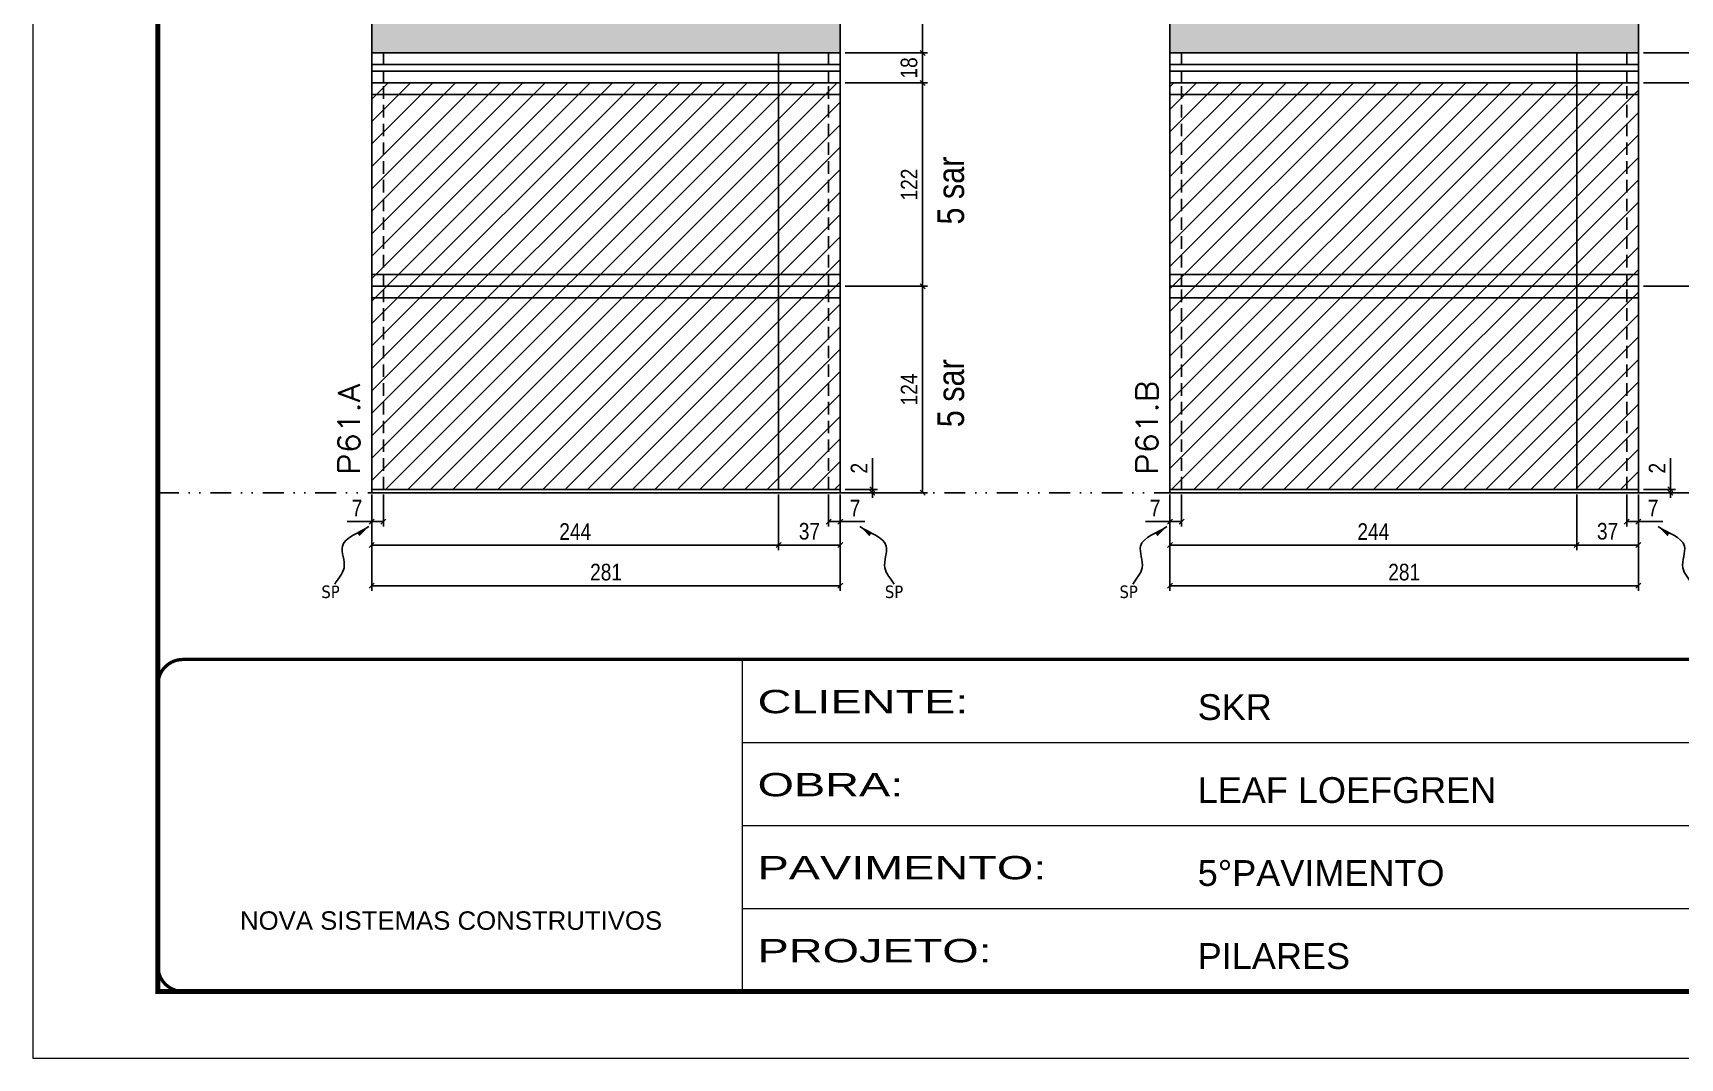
# Model space of a CAD drawing. Extents: x 14400 to 27878, y -21631 to 6985.
# Drawn here: x 16012 to 17000, y 3638 to 4253 of the extents above; entities that cross this region are included whole.
import ezdxf

# ---------------------------------------------------------------- set-up
doc = ezdxf.new("R2010")
doc.units = 0
for name, pattern in [('CONTINUO', [0]), ('DASHED', [0.75, 0.5, -0.25]), ('DIVIDE2', [0.625, 0.25, -0.125, 0, -0.125, 0, -0.125]), ('HIDDEN', [0.375, 0.25, -0.125])]:
    doc.linetypes.add(name, pattern=pattern)
for name, color, linetype in [('COTA', 241, 'Continuous'), ('NOMENCLATURA', 7, 'Continuous'), ('Nível', 160, 'Continuous'), ('Painéis', 200, 'Continuous'), ('SARR_2.2x7', 40, 'Continuous'), ('Sarrafo de Pressão', 42, 'HIDDEN'), ('texto', 7, 'Continuous')]:
    doc.layers.add(name, color=color, linetype=linetype)
for name, color, linetype, lineweight in [('Folhas', 255, 'Continuous', 9), ('Hachura', 251, 'Continuous', 9), ('SARRAFO DE PRESSAO', 251, 'DASHED', 9), ('Texto Seção', 7, 'Continuous', 15)]:
    doc.layers.add(name, color=color, linetype=linetype, lineweight=lineweight)
doc.styles.add('ARIAL', font='arial.ttf')
doc.styles.add('ARIAL_NARROW', font='ARIALN.TTF', dxfattribs={"height": 0.2})
doc.styles.add('COTA TECNICA', font='techl___.ttf', dxfattribs={"height": 10})
doc.styles.add('COTA TECNICA-50', font='techl___.ttf', dxfattribs={"height": 10})
doc.styles.add('REGUA-120', font='ROMANS.shx', dxfattribs={"height": 15})
doc.styles.get("Standard").update_dxf_attribs({"font": 'arial.ttf'})
doc.styles.add('Tecnologia', font='')
doc.styles.get('Tecnologia').set_extended_font_data('Forgotten Futurist')
doc.dimstyles.new('COTA PAINEL-50', dxfattribs={"dimtxt": 10, "dimasz": 3, "dimexe": 3, "dimexo": 3, "dimgap": 3, "dimtad": 1, "dimdec": 1, "dimzin": 12, "dimdsep": 46, "dimtxsty": 'COTA TECNICA-50', "dimblk1": 'OBLIQUE', "dimblk2": 'OBLIQUE', "dimsah": 1, "dimcen": 0.9, "dimclrd": 4, "dimclre": 4, "dimclrt": 240, "dimadec": 1, "dimazin": 3, "dimtfac": 1, "dimtdec": 1, "dimtmove": 0, "dimatfit": 3, "dimfxl": 1, "dimtolj": 1, "dimtzin": 12, "dimarcsym": 0})
doc.dimstyles.new('PAINEL', dxfattribs={"dimtxt": 10, "dimasz": 3, "dimexe": 3, "dimexo": 3, "dimgap": 3, "dimtad": 1, "dimdec": 1, "dimzin": 12, "dimdsep": 46, "dimtxsty": 'COTA TECNICA', "dimblk1": 'OBLIQUE', "dimblk2": 'OBLIQUE', "dimsah": 1, "dimcen": 0.9, "dimclrd": 4, "dimclre": 4, "dimclrt": 240, "dimadec": 1, "dimazin": 3, "dimtfac": 1, "dimtdec": 1, "dimtmove": 0, "dimatfit": 3, "dimfxl": 1, "dimtolj": 1, "dimtzin": 12, "dimarcsym": 0})
doc.dimstyles.get("Standard").update_dxf_attribs({"dimtxt": 0.18, "dimasz": 0.18, "dimexe": 0.18, "dimexo": 0.0625, "dimgap": 0.09, "dimtad": 0, "dimtih": 1, "dimtoh": 1, "dimdec": 4, "dimzin": 0, "dimdsep": 46, "dimtxsty": 'Standard', "dimcen": 0.09, "dimadec": 0, "dimazin": 0, "dimtfac": 1, "dimtdec": 4, "dimtofl": 0, "dimtmove": 0, "dimatfit": 3, "dimfxl": 1, "dimtolj": 1, "dimtzin": 0, "dimarcsym": 0})

# ---------------------------------------------------------------- blocks, each defined once
blk = doc.blocks.new('9999999999')
at = {"color": 30, "linetype": 'CONTINUO'}
for p, q in [((98564.56, 34230.21), (98564.56, 34429.45)), ((98564.56, 34379.64), (99583.98, 34379.64)), ((98564.56, 34329.83), (99487.98, 34329.83)), ((98564.56, 34280.02), (99487.98, 34280.02))]:
    blk.add_line(p, q, dxfattribs=at)
at = {"color": 30, "linetype": 'CONTINUO', "const_width": 2}
blk.add_lwpolyline([(99583.98, 34230.21), (99583.98, 34414.45, 0.414214), (99568.98, 34429.45), (98228.98, 34429.45, 0.414214), (98213.98, 34414.45), (98213.98, 34245.21, 0.414214), (98228.98, 34230.21), (99583.98, 34230.21)], format="xyb", dxfattribs=at)
at = {"layer": 'Folhas'}
blk.add_lwpolyline([(98138.98, 34190.21), (99623.98, 34190.21), (99623.98, 35240.21), (98138.98, 35240.21)], close=True, dxfattribs=at)
at = {"layer": 'Folhas', "color": 30, "const_width": 3}
blk.add_lwpolyline([(98213.98, 34230.21), (99583.98, 34230.21), (99583.98, 35200.21), (98213.98, 35200.21)], close=True, dxfattribs=at)
at = {"color": 7, "linetype": 'Continuous', "ltscale": 5, "style": 'ARIAL'}
for s, height, p in [('SKR', 15.483, (98837.68, 34393.13)), ('LEAF LOEFGREN', 15.4829, (98837.68, 34343.32)), ('5°PAVIMENTO', 15.4829, (98837.68, 34293.51)), ('NOVA SISTEMAS CONSTRUTIVOS', 11.0592, (98263.19, 34267.21)), ('PILARES', 15.483, (98837.68, 34243.7))]:
    blk.add_text(s, height=height, dxfattribs=at).set_placement(p)
at = {"layer": 'Folhas', "color": 7, "style": 'Tecnologia', "width": 1.5}
for s, p in [('CLIENTE:', (98573.65, 34397.17)), ('OBRA:', (98573.65, 34347.31)), ('PAVIMENTO:', (98573.65, 34297.5)), ('PROJETO:', (98573.65, 34247.69))]:
    blk.add_text(s, height=14, dxfattribs=at).set_placement(p)
blk = doc.blocks.new('_Oblique')
at = {"color": 0, "linetype": 'ByBlock', "lineweight": -2}
blk.add_line((-0.5, -0.5), (0.5, 0.5), dxfattribs=at)
blk = doc.blocks.new('*D1965')
at = {"layer": 'COTA', "color": 4, "lineweight": -2, "transparency": 16777216}
for p, q in [((16215.25, 3975.86), (16215.25, 3918.1)), ((16496.25, 3975.86), (16496.25, 3918.1)), ((16496.25, 3921.1), (16215.25, 3921.1))]:
    blk.add_line(p, q, dxfattribs=at)
at = {"layer": 'Defpoints', "color": 0, "transparency": 16777216}
for p in [(16215.25, 3978.86), (16496.25, 3978.86), (16215.25, 3921.1)]:
    blk.add_point(p, dxfattribs=at)
at = {"layer": 'COTA', "color": 4, "lineweight": -2, "transparency": 16777216, "xscale": 3, "yscale": 3, "zscale": 3, "rotation": 180}
blk.add_blockref('_Oblique', (16215.25, 3921.1), dxfattribs=at)
at = {"layer": 'COTA', "color": 4, "lineweight": -2, "transparency": 16777216, "xscale": 3, "yscale": 3, "zscale": 3}
blk.add_blockref('_Oblique', (16496.25, 3921.1), dxfattribs=at)
at = {"layer": 'COTA', "color": 240, "transparency": 16777216, "insert": (16355.75, 3929.19), "char_height": 10, "attachment_point": 5, "style": 'COTA TECNICA'}
blk.add_mtext('\\A1;281', dxfattribs=at)
blk = doc.blocks.new('*D1966')
at = {"layer": 'COTA', "color": 4, "lineweight": -2, "transparency": 16777216}
for p, q in [((16489.25, 3975.86), (16489.25, 3956.62)), ((16496.25, 3973.86), (16496.25, 3956.62)), ((16489.25, 3959.62), (16496.25, 3959.62)), ((16496.25, 3959.62), (16510.99, 3959.62))]:
    blk.add_line(p, q, dxfattribs=at)
at = {"layer": 'Defpoints', "color": 0, "transparency": 16777216}
for p in [(16489.25, 3978.86), (16496.25, 3976.86), (16496.25, 3959.62)]:
    blk.add_point(p, dxfattribs=at)
at = {"layer": 'COTA', "color": 4, "lineweight": -2, "transparency": 16777216, "xscale": 3, "yscale": 3, "zscale": 3, "rotation": 180}
blk.add_blockref('_Oblique', (16489.25, 3959.62), dxfattribs=at)
at = {"layer": 'COTA', "color": 4, "lineweight": -2, "transparency": 16777216, "xscale": 3, "yscale": 3, "zscale": 3}
blk.add_blockref('_Oblique', (16496.25, 3959.62), dxfattribs=at)
at = {"layer": 'COTA', "color": 240, "transparency": 16777216, "insert": (16505.12, 3967.69), "char_height": 10, "attachment_point": 5, "style": 'COTA TECNICA-50'}
blk.add_mtext('\\A1;7', dxfattribs=at)
blk = doc.blocks.new('*D1967')
at = {"layer": 'COTA', "color": 4, "lineweight": -2, "transparency": 16777216}
for p, q in [((16215.25, 3973.86), (16215.25, 3956.62)), ((16222.25, 3975.86), (16222.25, 3956.62)), ((16215.25, 3959.62), (16200.52, 3959.62)), ((16222.25, 3959.62), (16215.25, 3959.62))]:
    blk.add_line(p, q, dxfattribs=at)
at = {"layer": 'Defpoints', "color": 0, "transparency": 16777216}
for p in [(16215.25, 3976.86), (16222.25, 3978.86), (16215.25, 3959.62)]:
    blk.add_point(p, dxfattribs=at)
at = {"layer": 'COTA', "color": 4, "lineweight": -2, "transparency": 16777216, "xscale": 3, "yscale": 3, "zscale": 3, "rotation": 180}
blk.add_blockref('_Oblique', (16215.25, 3959.62), dxfattribs=at)
at = {"layer": 'COTA', "color": 4, "lineweight": -2, "transparency": 16777216, "xscale": 3, "yscale": 3, "zscale": 3}
blk.add_blockref('_Oblique', (16222.25, 3959.62), dxfattribs=at)
at = {"layer": 'COTA', "color": 240, "transparency": 16777216, "insert": (16206.39, 3967.69), "char_height": 10, "attachment_point": 5, "style": 'COTA TECNICA-50'}
blk.add_mtext('\\A1;7', dxfattribs=at)
blk = doc.blocks.new('*D1968')
at = {"layer": 'COTA', "color": 4, "lineweight": -2, "transparency": 16777216}
for p, q in [((16515.51, 3978.86), (16515.51, 3997.66)), ((16499.25, 3978.86), (16518.51, 3978.86)), ((16499.25, 3976.86), (16518.51, 3976.86)), ((16515.51, 3976.86), (16515.51, 3978.86)), ((16515.51, 3976.86), (16515.51, 3973.86))]:
    blk.add_line(p, q, dxfattribs=at)
at = {"layer": 'Defpoints', "color": 0, "transparency": 16777216}
for p in [(16496.25, 3978.86), (16496.25, 3976.86), (16515.51, 3976.86)]:
    blk.add_point(p, dxfattribs=at)
at = {"layer": 'COTA', "color": 4, "lineweight": -2, "transparency": 16777216, "xscale": 3, "yscale": 3, "zscale": 3}
for p, rotation in [((16515.51, 3978.86), 270), ((16515.51, 3976.86), 90)]:
    blk.add_blockref('_Oblique', p, dxfattribs=dict(at, rotation=rotation))
at = {"layer": 'COTA', "color": 240, "transparency": 16777216, "insert": (16507.51, 3991.61), "char_height": 10, "attachment_point": 5, "rotation": 90, "style": 'COTA TECNICA-50'}
blk.add_mtext('\\A1;2', dxfattribs=at)
blk = doc.blocks.new('*D1969')
at = {"layer": 'COTA', "color": 4, "linetype": 'ByBlock', "lineweight": -2, "transparency": 16777216}
for p, q in [((16499.25, 4100.86), (16548.62, 4100.86)), ((16545.62, 3976.86), (16545.62, 4100.86)), ((16499.25, 3976.86), (16548.62, 3976.86))]:
    blk.add_line(p, q, dxfattribs=at)
at = {"layer": 'Defpoints', "color": 0, "linetype": 'ByBlock', "transparency": 16777216}
for p in [(16496.25, 4100.86), (16545.62, 4100.86), (16496.25, 3976.86)]:
    blk.add_point(p, dxfattribs=at)
at = {"layer": 'COTA', "color": 4, "linetype": 'ByBlock', "lineweight": -2, "transparency": 16777216, "xscale": 3, "yscale": 3, "zscale": 3}
for p, rotation in [((16545.62, 4100.86), 90), ((16545.62, 3976.86), 270)]:
    blk.add_blockref('_Oblique', p, dxfattribs=dict(at, rotation=rotation))
at = {"layer": 'COTA', "color": 240, "linetype": 'ByBlock', "transparency": 16777216, "insert": (16537.55, 4038.86), "char_height": 10, "attachment_point": 5, "rotation": 90, "style": 'COTA TECNICA'}
blk.add_mtext('\\A1;124', dxfattribs=at)
blk = doc.blocks.new('*D1970')
at = {"layer": 'COTA', "color": 4, "lineweight": -2, "transparency": 16777216}
for p, q in [((16499.25, 4222.86), (16548.62, 4222.86)), ((16545.62, 4222.86), (16545.62, 4100.86)), ((16499.25, 4100.86), (16548.62, 4100.86))]:
    blk.add_line(p, q, dxfattribs=at)
at = {"layer": 'Defpoints', "color": 0, "transparency": 16777216}
for p in [(16496.25, 4222.86), (16496.25, 4100.86), (16545.62, 4100.86)]:
    blk.add_point(p, dxfattribs=at)
at = {"layer": 'COTA', "color": 4, "lineweight": -2, "transparency": 16777216, "xscale": 3, "yscale": 3, "zscale": 3}
for p, rotation in [((16545.62, 4222.86), 90), ((16545.62, 4100.86), 270)]:
    blk.add_blockref('_Oblique', p, dxfattribs=dict(at, rotation=rotation))
at = {"layer": 'COTA', "color": 240, "transparency": 16777216, "insert": (16537.56, 4161.86), "char_height": 10, "attachment_point": 5, "rotation": 90, "style": 'COTA TECNICA'}
blk.add_mtext('\\A1;122', dxfattribs=at)
blk = doc.blocks.new('*D1977')
at = {"layer": 'COTA', "color": 4, "lineweight": -2, "transparency": 16777216}
for p, q in [((16215.25, 3973.86), (16215.25, 3942.5)), ((16459.25, 3975.86), (16459.25, 3942.5)), ((16215.25, 3945.5), (16459.25, 3945.5))]:
    blk.add_line(p, q, dxfattribs=at)
at = {"layer": 'Defpoints', "color": 0, "transparency": 16777216}
for p in [(16215.25, 3976.86), (16459.25, 3978.86), (16459.25, 3945.5)]:
    blk.add_point(p, dxfattribs=at)
at = {"layer": 'COTA', "color": 4, "lineweight": -2, "transparency": 16777216, "xscale": 3, "yscale": 3, "zscale": 3, "rotation": 180}
blk.add_blockref('_Oblique', (16215.25, 3945.5), dxfattribs=at)
at = {"layer": 'COTA', "color": 4, "lineweight": -2, "transparency": 16777216, "xscale": 3, "yscale": 3, "zscale": 3}
blk.add_blockref('_Oblique', (16459.25, 3945.5), dxfattribs=at)
at = {"layer": 'COTA', "color": 240, "transparency": 16777216, "insert": (16337.25, 3953.57), "char_height": 10, "attachment_point": 5, "style": 'COTA TECNICA'}
blk.add_mtext('\\A1;244', dxfattribs=at)
blk = doc.blocks.new('*D1978')
at = {"layer": 'COTA', "color": 4, "lineweight": -2, "transparency": 16777216}
for p, q in [((16459.25, 3975.86), (16459.25, 3942.5)), ((16496.25, 3973.86), (16496.25, 3942.5)), ((16459.25, 3945.5), (16496.25, 3945.5))]:
    blk.add_line(p, q, dxfattribs=at)
at = {"layer": 'Defpoints', "color": 0, "transparency": 16777216}
for p in [(16459.25, 3978.86), (16496.25, 3976.86), (16496.25, 3945.5)]:
    blk.add_point(p, dxfattribs=at)
at = {"layer": 'COTA', "color": 4, "lineweight": -2, "transparency": 16777216, "xscale": 3, "yscale": 3, "zscale": 3, "rotation": 180}
blk.add_blockref('_Oblique', (16459.25, 3945.5), dxfattribs=at)
at = {"layer": 'COTA', "color": 4, "lineweight": -2, "transparency": 16777216, "xscale": 3, "yscale": 3, "zscale": 3}
blk.add_blockref('_Oblique', (16496.25, 3945.5), dxfattribs=at)
at = {"layer": 'COTA', "color": 240, "transparency": 16777216, "insert": (16477.75, 3953.72), "char_height": 10, "attachment_point": 5, "style": 'COTA TECNICA'}
blk.add_mtext('\\A1;37', dxfattribs=at)
blk = doc.blocks.new('*D3845')
at = {"layer": 'COTA', "color": 4, "lineweight": -2, "transparency": 16777216}
for p, q in [((16499.25, 4240.86), (16548.62, 4240.86)), ((16545.62, 4222.86), (16545.62, 4240.86)), ((16499.25, 4222.86), (16548.62, 4222.86))]:
    blk.add_line(p, q, dxfattribs=at)
at = {"layer": 'Defpoints', "color": 0, "transparency": 16777216}
for p in [(16496.25, 4240.86), (16545.62, 4240.86), (16496.25, 4222.86)]:
    blk.add_point(p, dxfattribs=at)
at = {"layer": 'COTA', "color": 4, "lineweight": -2, "transparency": 16777216, "xscale": 3, "yscale": 3, "zscale": 3}
for p, rotation in [((16545.62, 4240.86), 90), ((16545.62, 4222.86), 270)]:
    blk.add_blockref('_Oblique', p, dxfattribs=dict(at, rotation=rotation))
at = {"layer": 'COTA', "color": 240, "transparency": 16777216, "insert": (16537.53, 4231.86), "char_height": 10, "attachment_point": 5, "rotation": 90, "style": 'COTA TECNICA'}
blk.add_mtext('\\A1;18', dxfattribs=at)
blk = doc.blocks.new('*D3846')
at = {"layer": 'COTA', "color": 4, "lineweight": -2, "transparency": 16777216}
for p, q in [((16499.25, 4393.86), (16548.62, 4393.86)), ((16545.62, 4240.86), (16545.62, 4393.86)), ((16499.25, 4240.86), (16548.62, 4240.86))]:
    blk.add_line(p, q, dxfattribs=at)
at = {"layer": 'Defpoints', "color": 0, "transparency": 16777216}
for p in [(16496.25, 4393.86), (16545.62, 4393.86), (16496.25, 4240.86)]:
    blk.add_point(p, dxfattribs=at)
at = {"layer": 'COTA', "color": 4, "lineweight": -2, "transparency": 16777216, "xscale": 3, "yscale": 3, "zscale": 3}
for p, rotation in [((16545.62, 4393.86), 90), ((16545.62, 4240.86), 270)]:
    blk.add_blockref('_Oblique', p, dxfattribs=dict(at, rotation=rotation))
at = {"layer": 'COTA', "color": 240, "transparency": 16777216, "insert": (16537.4, 4317.36), "char_height": 10, "attachment_point": 5, "rotation": 90, "style": 'COTA TECNICA'}
blk.add_mtext('\\A1;153', dxfattribs=at)
blk = doc.blocks.new('*D3847')
at = {"layer": 'COTA', "color": 4, "lineweight": -2, "transparency": 16777216}
for p, q in [((16694.01, 3975.86), (16694.01, 3918.1)), ((16975.01, 3975.86), (16975.01, 3918.1)), ((16975.01, 3921.1), (16694.01, 3921.1))]:
    blk.add_line(p, q, dxfattribs=at)
at = {"layer": 'Defpoints', "color": 0, "transparency": 16777216}
for p in [(16694.01, 3978.86), (16975.01, 3978.86), (16694.01, 3921.1)]:
    blk.add_point(p, dxfattribs=at)
at = {"layer": 'COTA', "color": 4, "lineweight": -2, "transparency": 16777216, "xscale": 3, "yscale": 3, "zscale": 3, "rotation": 180}
blk.add_blockref('_Oblique', (16694.01, 3921.1), dxfattribs=at)
at = {"layer": 'COTA', "color": 4, "lineweight": -2, "transparency": 16777216, "xscale": 3, "yscale": 3, "zscale": 3}
blk.add_blockref('_Oblique', (16975.01, 3921.1), dxfattribs=at)
at = {"layer": 'COTA', "color": 240, "transparency": 16777216, "insert": (16834.51, 3929.19), "char_height": 10, "attachment_point": 5, "style": 'COTA TECNICA'}
blk.add_mtext('\\A1;281', dxfattribs=at)
blk = doc.blocks.new('*D3848')
at = {"layer": 'COTA', "color": 4, "lineweight": -2, "transparency": 16777216}
for p, q in [((16968.01, 3975.86), (16968.01, 3956.62)), ((16975.01, 3973.86), (16975.01, 3956.62)), ((16968.01, 3959.62), (16975.01, 3959.62)), ((16975.01, 3959.62), (16989.74, 3959.62))]:
    blk.add_line(p, q, dxfattribs=at)
at = {"layer": 'Defpoints', "color": 0, "transparency": 16777216}
for p in [(16968.01, 3978.86), (16975.01, 3976.86), (16975.01, 3959.62)]:
    blk.add_point(p, dxfattribs=at)
at = {"layer": 'COTA', "color": 4, "lineweight": -2, "transparency": 16777216, "xscale": 3, "yscale": 3, "zscale": 3, "rotation": 180}
blk.add_blockref('_Oblique', (16968.01, 3959.62), dxfattribs=at)
at = {"layer": 'COTA', "color": 4, "lineweight": -2, "transparency": 16777216, "xscale": 3, "yscale": 3, "zscale": 3}
blk.add_blockref('_Oblique', (16975.01, 3959.62), dxfattribs=at)
at = {"layer": 'COTA', "color": 240, "transparency": 16777216, "insert": (16983.87, 3967.69), "char_height": 10, "attachment_point": 5, "style": 'COTA TECNICA-50'}
blk.add_mtext('\\A1;7', dxfattribs=at)
blk = doc.blocks.new('*D3849')
at = {"layer": 'COTA', "color": 4, "lineweight": -2, "transparency": 16777216}
for p, q in [((16694.01, 3973.86), (16694.01, 3956.62)), ((16701.01, 3975.86), (16701.01, 3956.62)), ((16694.01, 3959.62), (16679.27, 3959.62)), ((16701.01, 3959.62), (16694.01, 3959.62))]:
    blk.add_line(p, q, dxfattribs=at)
at = {"layer": 'Defpoints', "color": 0, "transparency": 16777216}
for p in [(16694.01, 3976.86), (16701.01, 3978.86), (16694.01, 3959.62)]:
    blk.add_point(p, dxfattribs=at)
at = {"layer": 'COTA', "color": 4, "lineweight": -2, "transparency": 16777216, "xscale": 3, "yscale": 3, "zscale": 3, "rotation": 180}
blk.add_blockref('_Oblique', (16694.01, 3959.62), dxfattribs=at)
at = {"layer": 'COTA', "color": 4, "lineweight": -2, "transparency": 16777216, "xscale": 3, "yscale": 3, "zscale": 3}
blk.add_blockref('_Oblique', (16701.01, 3959.62), dxfattribs=at)
at = {"layer": 'COTA', "color": 240, "transparency": 16777216, "insert": (16685.14, 3967.69), "char_height": 10, "attachment_point": 5, "style": 'COTA TECNICA-50'}
blk.add_mtext('\\A1;7', dxfattribs=at)
blk = doc.blocks.new('*D3850')
at = {"layer": 'COTA', "color": 4, "lineweight": -2, "transparency": 16777216}
for p, q in [((16994.26, 3978.86), (16994.26, 3997.66)), ((16978.01, 3978.86), (16997.26, 3978.86)), ((16978.01, 3976.86), (16997.26, 3976.86)), ((16994.26, 3976.86), (16994.26, 3978.86)), ((16994.26, 3976.86), (16994.26, 3973.86))]:
    blk.add_line(p, q, dxfattribs=at)
at = {"layer": 'Defpoints', "color": 0, "transparency": 16777216}
for p in [(16975.01, 3978.86), (16975.01, 3976.86), (16994.26, 3976.86)]:
    blk.add_point(p, dxfattribs=at)
at = {"layer": 'COTA', "color": 4, "lineweight": -2, "transparency": 16777216, "xscale": 3, "yscale": 3, "zscale": 3}
for p, rotation in [((16994.26, 3978.86), 270), ((16994.26, 3976.86), 90)]:
    blk.add_blockref('_Oblique', p, dxfattribs=dict(at, rotation=rotation))
at = {"layer": 'COTA', "color": 240, "transparency": 16777216, "insert": (16986.26, 3991.61), "char_height": 10, "attachment_point": 5, "rotation": 90, "style": 'COTA TECNICA-50'}
blk.add_mtext('\\A1;2', dxfattribs=at)
blk = doc.blocks.new('*D3851')
at = {"layer": 'COTA', "color": 4, "linetype": 'ByBlock', "lineweight": -2, "transparency": 16777216}
for p, q in [((16978.01, 4100.86), (17027.37, 4100.86)), ((17024.37, 3976.86), (17024.37, 4100.86)), ((16978.01, 3976.86), (17027.37, 3976.86))]:
    blk.add_line(p, q, dxfattribs=at)
at = {"layer": 'Defpoints', "color": 0, "linetype": 'ByBlock', "transparency": 16777216}
for p in [(16975.01, 4100.86), (17024.37, 4100.86), (16975.01, 3976.86)]:
    blk.add_point(p, dxfattribs=at)
at = {"layer": 'COTA', "color": 4, "linetype": 'ByBlock', "lineweight": -2, "transparency": 16777216, "xscale": 3, "yscale": 3, "zscale": 3}
for p, rotation in [((17024.37, 4100.86), 90), ((17024.37, 3976.86), 270)]:
    blk.add_blockref('_Oblique', p, dxfattribs=dict(at, rotation=rotation))
at = {"layer": 'COTA', "color": 240, "linetype": 'ByBlock', "transparency": 16777216, "insert": (17016.3, 4038.86), "char_height": 10, "attachment_point": 5, "rotation": 90, "style": 'COTA TECNICA'}
blk.add_mtext('\\A1;124', dxfattribs=at)
blk = doc.blocks.new('*D3852')
at = {"layer": 'COTA', "color": 4, "lineweight": -2, "transparency": 16777216}
for p, q in [((16978.01, 4222.86), (17027.37, 4222.86)), ((17024.37, 4222.86), (17024.37, 4100.86)), ((16978.01, 4100.86), (17027.37, 4100.86))]:
    blk.add_line(p, q, dxfattribs=at)
at = {"layer": 'Defpoints', "color": 0, "transparency": 16777216}
for p in [(16975.01, 4222.86), (16975.01, 4100.86), (17024.37, 4100.86)]:
    blk.add_point(p, dxfattribs=at)
at = {"layer": 'COTA', "color": 4, "lineweight": -2, "transparency": 16777216, "xscale": 3, "yscale": 3, "zscale": 3}
for p, rotation in [((17024.37, 4222.86), 90), ((17024.37, 4100.86), 270)]:
    blk.add_blockref('_Oblique', p, dxfattribs=dict(at, rotation=rotation))
at = {"layer": 'COTA', "color": 240, "transparency": 16777216, "insert": (17016.31, 4161.86), "char_height": 10, "attachment_point": 5, "rotation": 90, "style": 'COTA TECNICA'}
blk.add_mtext('\\A1;122', dxfattribs=at)
blk = doc.blocks.new('*D3853')
at = {"layer": 'COTA', "color": 4, "lineweight": -2, "transparency": 16777216}
for p, q in [((16694.01, 3973.86), (16694.01, 3942.5)), ((16938.01, 3975.86), (16938.01, 3942.5)), ((16694.01, 3945.5), (16938.01, 3945.5))]:
    blk.add_line(p, q, dxfattribs=at)
at = {"layer": 'Defpoints', "color": 0, "transparency": 16777216}
for p in [(16694.01, 3976.86), (16938.01, 3978.86), (16938.01, 3945.5)]:
    blk.add_point(p, dxfattribs=at)
at = {"layer": 'COTA', "color": 4, "lineweight": -2, "transparency": 16777216, "xscale": 3, "yscale": 3, "zscale": 3, "rotation": 180}
blk.add_blockref('_Oblique', (16694.01, 3945.5), dxfattribs=at)
at = {"layer": 'COTA', "color": 4, "lineweight": -2, "transparency": 16777216, "xscale": 3, "yscale": 3, "zscale": 3}
blk.add_blockref('_Oblique', (16938.01, 3945.5), dxfattribs=at)
at = {"layer": 'COTA', "color": 240, "transparency": 16777216, "insert": (16816.01, 3953.57), "char_height": 10, "attachment_point": 5, "style": 'COTA TECNICA'}
blk.add_mtext('\\A1;244', dxfattribs=at)
blk = doc.blocks.new('*D3854')
at = {"layer": 'COTA', "color": 4, "lineweight": -2, "transparency": 16777216}
for p, q in [((16938.01, 3975.86), (16938.01, 3942.5)), ((16975.01, 3973.86), (16975.01, 3942.5)), ((16938.01, 3945.5), (16975.01, 3945.5))]:
    blk.add_line(p, q, dxfattribs=at)
at = {"layer": 'Defpoints', "color": 0, "transparency": 16777216}
for p in [(16938.01, 3978.86), (16975.01, 3976.86), (16975.01, 3945.5)]:
    blk.add_point(p, dxfattribs=at)
at = {"layer": 'COTA', "color": 4, "lineweight": -2, "transparency": 16777216, "xscale": 3, "yscale": 3, "zscale": 3, "rotation": 180}
blk.add_blockref('_Oblique', (16938.01, 3945.5), dxfattribs=at)
at = {"layer": 'COTA', "color": 4, "lineweight": -2, "transparency": 16777216, "xscale": 3, "yscale": 3, "zscale": 3}
blk.add_blockref('_Oblique', (16975.01, 3945.5), dxfattribs=at)
at = {"layer": 'COTA', "color": 240, "transparency": 16777216, "insert": (16956.51, 3953.72), "char_height": 10, "attachment_point": 5, "style": 'COTA TECNICA'}
blk.add_mtext('\\A1;37', dxfattribs=at)
blk = doc.blocks.new('*D3855')
at = {"layer": 'COTA', "color": 4, "lineweight": -2, "transparency": 16777216}
for p, q in [((16978.01, 4240.86), (17027.37, 4240.86)), ((17024.37, 4222.86), (17024.37, 4240.86)), ((16978.01, 4222.86), (17027.37, 4222.86))]:
    blk.add_line(p, q, dxfattribs=at)
at = {"layer": 'Defpoints', "color": 0, "transparency": 16777216}
for p in [(16975.01, 4240.86), (17024.37, 4240.86), (16975.01, 4222.86)]:
    blk.add_point(p, dxfattribs=at)
at = {"layer": 'COTA', "color": 4, "lineweight": -2, "transparency": 16777216, "xscale": 3, "yscale": 3, "zscale": 3}
for p, rotation in [((17024.37, 4240.86), 90), ((17024.37, 4222.86), 270)]:
    blk.add_blockref('_Oblique', p, dxfattribs=dict(at, rotation=rotation))
at = {"layer": 'COTA', "color": 240, "transparency": 16777216, "insert": (17016.28, 4231.86), "char_height": 10, "attachment_point": 5, "rotation": 90, "style": 'COTA TECNICA'}
blk.add_mtext('\\A1;18', dxfattribs=at)
blk = doc.blocks.new('*D3856')
at = {"layer": 'COTA', "color": 4, "lineweight": -2, "transparency": 16777216}
for p, q in [((16978.01, 4393.86), (17027.37, 4393.86)), ((17024.37, 4240.86), (17024.37, 4393.86)), ((16978.01, 4240.86), (17027.37, 4240.86))]:
    blk.add_line(p, q, dxfattribs=at)
at = {"layer": 'Defpoints', "color": 0, "transparency": 16777216}
for p in [(16975.01, 4393.86), (17024.37, 4393.86), (16975.01, 4240.86)]:
    blk.add_point(p, dxfattribs=at)
at = {"layer": 'COTA', "color": 4, "lineweight": -2, "transparency": 16777216, "xscale": 3, "yscale": 3, "zscale": 3}
for p, rotation in [((17024.37, 4393.86), 90), ((17024.37, 4240.86), 270)]:
    blk.add_blockref('_Oblique', p, dxfattribs=dict(at, rotation=rotation))
at = {"layer": 'COTA', "color": 240, "transparency": 16777216, "insert": (17016.15, 4317.36), "char_height": 10, "attachment_point": 5, "rotation": 90, "style": 'COTA TECNICA'}
blk.add_mtext('\\A1;153', dxfattribs=at)

msp = doc.modelspace()

# ---------------------------------------------------------------- hatches: boundary and pattern name
at = {"layer": 'COTA'}
h = msp.add_hatch(dxfattribs=at)
h.set_pattern_fill('AR-CONC', color=256, scale=0.03)
h.set_pattern_definition([(50, (33.826, 75), (5.4655401, -0.4781726), [0.5715, -6.2865]), (355, (33.826, 75), (-1.0573026, 5.7317054), [0.4572, -5.0292175]), (100.451445, (34.2814, 74.96), (4.4082374, 5.2535326), [0.4857003, -5.3427073]), (46.1842, (33.826, 76.524), (8.1323712, -1.2612698), [0.85725, -9.42975]), (96.63556, (34.504, 76.419), (7.122124, 7.4227837), [0.7285507, -8.0140682]), (351.18415, (33.826, 76.524), (7.122124, 7.4227837), [0.685799, -7.543792]), (21, (34.588, 76.143), (4.5484317, -3.067956), [0.5715, -6.2865]), (326, (34.588, 76.143), (1.8540609, 5.525639), [0.4572, -5.0292]), (71.451445, (34.967, 75.8873), (6.4024926, 2.457683), [0.4857003, -5.3426981]), (37.5, (33.826, 75), (0.0926581, 2.53665117), [0, -4.96824, 0, -5.1054, 0, -5.04825]), (7.5, (33.826, 75), (2.00458988, 3.00541724), [0, -2.91084, 0, -4.85394, 0, -1.92405]), (327.5, (32.1267, 75), (4.06771786, -0.17186232), [0, -1.905, 0, -5.9436, 0, -7.8867]), (317.5, (31.3647, 75), (4.44387544, 0.7627947), [0, -2.4765, 0, -3.94716, 0, -5.6007])])
h.paths.add_polyline_path([(16215.25, 4393.86), (16215.25, 4240.86), (16496.25, 4240.86), (16496.25, 4393.86)])
h = msp.add_hatch(dxfattribs=at)
h.set_pattern_fill('AR-CONC', color=256, scale=0.03)
h.set_pattern_definition([(50, (512.5765, 75), (5.4655401, -0.4781726), [0.5715, -6.2865]), (355, (512.5765, 75), (-1.0573026, 5.7317054), [0.4572, -5.0292175]), (100.451445, (513.032, 74.96), (4.4082374, 5.2535326), [0.4857003, -5.3427073]), (46.1842, (512.5765, 76.524), (8.1323712, -1.2612698), [0.85725, -9.42975]), (96.63556, (513.254, 76.419), (7.122124, 7.4227837), [0.7285507, -8.0140682]), (351.18415, (512.5765, 76.524), (7.122124, 7.4227837), [0.685799, -7.543792]), (21, (513.3385, 76.143), (4.5484317, -3.067956), [0.5715, -6.2865]), (326, (513.3385, 76.143), (1.8540609, 5.525639), [0.4572, -5.0292]), (71.451445, (513.7176, 75.8873), (6.4024926, 2.457683), [0.4857003, -5.3426981]), (37.5, (512.5765, 75), (0.0926581, 2.53665117), [0, -4.96824, 0, -5.1054, 0, -5.04825]), (7.5, (512.5765, 75), (2.00458988, 3.00541724), [0, -2.91084, 0, -4.85394, 0, -1.92405]), (327.5, (510.8773, 75), (4.06771786, -0.17186232), [0, -1.905, 0, -5.9436, 0, -7.8867]), (317.5, (510.1153, 75), (4.44387544, 0.7627947), [0, -2.4765, 0, -3.94716, 0, -5.6007])])
h.paths.add_polyline_path([(16694.01, 4393.86), (16694.01, 4240.86), (16975.01, 4240.86), (16975.01, 4393.86)])
at = {"layer": 'Hachura', "linetype": 'ByBlock'}
h = msp.add_hatch(dxfattribs=at)
h.set_pattern_fill('ANSI31', color=256, scale=3)
h.paths.add_polyline_path([(16459.25, 4222.86), (16215.25, 4222.86), (16215.25, 4100.86), (16459.25, 4100.86)])
h.paths.add_polyline_path([(16459.25, 4100.86), (16215.25, 4100.86), (16215.25, 3978.86), (16459.25, 3978.86)])
h.paths.add_polyline_path([(16496.25, 4100.86), (16459.25, 4100.86), (16459.25, 3978.86), (16496.25, 3978.86)])
h.paths.add_polyline_path([(16496.25, 4222.86), (16459.25, 4222.86), (16459.25, 4100.86), (16496.25, 4100.86)])
h.paths.add_polyline_path([(16938.01, 4222.86), (16694.01, 4222.86), (16694.01, 4100.86), (16938.01, 4100.86)])
h.paths.add_polyline_path([(16938.01, 4100.86), (16694.01, 4100.86), (16694.01, 3978.86), (16938.01, 3978.86)])
h.paths.add_polyline_path([(16975.01, 4100.86), (16938.01, 4100.86), (16938.01, 3978.86), (16975.01, 3978.86)])
h.paths.add_polyline_path([(16975.01, 4222.86), (16938.01, 4222.86), (16938.01, 4100.86), (16975.01, 4100.86)])
h.paths.add_polyline_path([(17160.52, 4218.84), (17135.52, 4218.84), (17135.52, 4102.86), (17160.52, 4102.86)])
h.paths.add_polyline_path([(17160.52, 4102.86), (17135.52, 4102.86), (17135.52, 3978.86), (17160.52, 3978.86)])
h.paths.add_polyline_path([(17160.52, 4240.86), (17135.52, 4240.86), (17135.52, 4218.84), (17160.52, 4218.84)])
h.paths.add_polyline_path([(17327.6, 4218.84), (17302.6, 4218.84), (17302.6, 4102.86), (17327.6, 4102.86)])
h.paths.add_polyline_path([(17327.6, 4102.86), (17302.6, 4102.86), (17302.6, 3978.86), (17327.6, 3978.86)])

# ---------------------------------------------------------------- linework, layer by layer
at = {"layer": 'COTA', "linetype": 'ByBlock'}
for p, q in [((16215.25, 4240.86), (16215.25, 4393.86)), ((16496.25, 4240.86), (16496.25, 4393.86)), ((16694.01, 4240.86), (16694.01, 4393.86)), ((16975.01, 4240.86), (16975.01, 4393.86))]:
    msp.add_line(p, q, dxfattribs=at)
at = {"layer": 'Nível', "color": 4, "linetype": 'DIVIDE2', "ltscale": 50}
msp.add_line((16086.97, 3976.86), (17456.97, 3976.86), dxfattribs=at)
at = {"layer": 'Painéis'}
for p, q in [((16215.25, 4240.86), (16215.25, 3978.86)), ((16215.25, 4240.86), (16496.25, 4240.86)), ((16459.25, 4240.86), (16459.25, 3978.86)), ((16496.25, 3978.86), (16496.25, 4240.86)), ((16694.01, 4240.86), (16694.01, 3978.86)), ((16694.01, 4240.86), (16975.01, 4240.86)), ((16938.01, 4240.86), (16938.01, 3978.86)), ((16975.01, 3978.86), (16975.01, 4240.86)), ((16496.25, 4222.86), (16215.25, 4222.86)), ((16975.01, 4222.86), (16694.01, 4222.86)), ((16215.25, 4100.86), (16496.25, 4100.86)), ((16694.01, 4100.86), (16975.01, 4100.86))]:
    msp.add_line(p, q, dxfattribs=at)
for points in [[(16496.25, 3978.86), (16215.25, 3978.86), (16215.25, 3976.86), (16496.25, 3976.86)], [(16975.01, 3978.86), (16694.01, 3978.86), (16694.01, 3976.86), (16975.01, 3976.86)]]:
    msp.add_lwpolyline(points, close=True, dxfattribs=at)
at = {"layer": 'SARR_2.2x7'}
for p, q in [((16215.25, 4233.86), (16496.25, 4233.86)), ((16215.25, 4229.86), (16496.25, 4229.86)), ((16694.01, 4233.86), (16975.01, 4233.86)), ((16694.01, 4229.86), (16975.01, 4229.86)), ((16215.25, 4215.86), (16496.25, 4215.86)), ((16694.01, 4215.86), (16975.01, 4215.86)), ((16215.25, 4107.86), (16496.25, 4107.86)), ((16694.01, 4107.86), (16975.01, 4107.86)), ((16215.25, 4093.86), (16496.25, 4093.86)), ((16694.01, 4093.86), (16975.01, 4093.86))]:
    msp.add_line(p, q, dxfattribs=at)
at = {"layer": 'Sarrafo de Pressão', "ltscale": 30}
for p, q in [((16222.25, 4222.86), (16222.25, 4240.86)), ((16489.25, 4222.86), (16489.25, 4240.86)), ((16701.01, 4222.86), (16701.01, 4240.86)), ((16968.01, 4222.86), (16968.01, 4240.86)), ((16222.25, 4100.86), (16222.25, 4222.86)), ((16489.25, 4100.86), (16489.25, 4222.86)), ((16701.01, 4100.86), (16701.01, 4222.86)), ((16968.01, 4100.86), (16968.01, 4222.86)), ((16222.25, 3978.86), (16222.25, 4100.86)), ((16489.25, 3978.86), (16489.25, 4100.86)), ((16701.01, 3978.86), (16701.01, 4100.86)), ((16968.01, 3978.86), (16968.01, 4100.86))]:
    msp.add_line(p, q, dxfattribs=at)

# ---------------------------------------------------------------- block references
at = {"layer": 'SARRAFO DE PRESSAO', "color": 6, "linetype": 'ByBlock'}
msp.add_blockref('9999999999', (-82127.01, -30552.63), dxfattribs=at)

# ---------------------------------------------------------------- texts
at = {"layer": 'NOMENCLATURA', "style": 'ARIAL_NARROW'}
for p in [(16570.5, 4137.86), (16570.5, 4016.22)]:
    msp.add_text('5 sar', height=16, rotation=90, dxfattribs=at).set_placement(p)
at = {"layer": 'texto', "color": 0, "char_height": 7.5, "attachment_point": 5}
for insert in [(16190.48, 3917.37), (16528.5, 3917.37), (16669.23, 3917.37)]:
    msp.add_mtext('{\\fTahoma|b0|i0|c0|p34;\\C4;SP}', dxfattribs=dict(at, insert=insert))
at = {"layer": 'Texto Seção', "style": 'REGUA-120', "width": 1.1}
for s, p in [('P61.A', (16208.01, 3987.62)), ('P61.B', (16686.76, 3987.62))]:
    msp.add_text(s, height=13, rotation=90, dxfattribs=at).set_placement(p)

# ---------------------------------------------------------------- dimensions: what is measured, and where the dimension line sits
at = {"layer": 'COTA'}
for base, p1, p2, angle, dimstyle, picture, middle in [((16545.62, 4393.86), (16496.25, 4240.86), (16496.25, 4393.86), 90, 'PAINEL', '*D3846', (16537.4, 4317.36)), ((17024.37, 4393.86), (16975.01, 4240.86), (16975.01, 4393.86), 90, 'PAINEL', '*D3856', (17016.15, 4317.36)), ((16545.62, 4240.86), (16496.25, 4222.86), (16496.25, 4240.86), 90, 'PAINEL', '*D3845', (16537.53, 4231.86)), ((17024.37, 4240.86), (16975.01, 4222.86), (16975.01, 4240.86), 90, 'PAINEL', '*D3855', (17016.28, 4231.86)), ((16545.62, 4100.86), (16496.25, 4222.86), (16496.25, 4100.86), 90, 'PAINEL', '*D1970', (16537.56, 4161.86)), ((17024.37, 4100.86), (16975.01, 4222.86), (16975.01, 4100.86), 90, 'PAINEL', '*D3852', (17016.31, 4161.86)), ((16215.25, 3959.62), (16222.25, 3978.86), (16215.25, 3976.86), 180, 'COTA PAINEL-50', '*D1967', (16206.39, 3967.69)), ((16694.01, 3959.62), (16701.01, 3978.86), (16694.01, 3976.86), 180, 'COTA PAINEL-50', '*D3849', (16685.14, 3967.69))]:
    dim = msp.add_linear_dim(base=base, p1=p1, p2=p2, angle=angle, dimstyle=dimstyle, dxfattribs=at)
    dim.commit()
    dim.dimension.update_dxf_attribs({"geometry": picture, "text_midpoint": middle})
at = {"layer": 'COTA', "linetype": 'ByBlock'}
for p1, p2, picture, middle in [((16496.25, 3976.86), (16496.25, 4100.86), '*D1969', (16537.55, 4038.86)), ((16975.01, 3976.86), (16975.01, 4100.86), '*D3851', (17016.3, 4038.86))]:
    dim = msp.add_aligned_dim(p1=p1, p2=p2, distance=-49.37, dimstyle='PAINEL', dxfattribs=at)
    dim.commit()
    dim.dimension.update_dxf_attribs({"geometry": picture, "text_midpoint": middle})
at = {"layer": 'COTA'}
for base, p1, p2, picture, middle in [((16515.51, 3976.86), (16496.25, 3978.86), (16496.25, 3976.86), '*D1968', (16515.51, 3991.61)), ((16994.26, 3976.86), (16975.01, 3978.86), (16975.01, 3976.86), '*D3850', (16994.26, 3991.61))]:
    dim = msp.add_linear_dim(base=base, p1=p1, p2=p2, angle=90, dimstyle='COTA PAINEL-50', dxfattribs=at)
    dim.commit()
    dim.dimension.update_dxf_attribs({"geometry": picture, "text_midpoint": middle, "dimtype": 160})
for base, p1, p2, picture, middle in [((16215.25, 3921.1), (16496.25, 3978.86), (16215.25, 3978.86), '*D1965', (16355.75, 3929.19)), ((16694.01, 3921.1), (16975.01, 3978.86), (16694.01, 3978.86), '*D3847', (16834.51, 3929.19))]:
    dim = msp.add_linear_dim(base=base, p1=p1, p2=p2, angle=180, dimstyle='PAINEL', override={"dimarcsym": 2}, dxfattribs=at)
    dim.commit()
    dim.dimension.update_dxf_attribs({"geometry": picture, "text_midpoint": middle})
for base, p1, p2, dimstyle, picture, middle in [((16459.25, 3945.5), (16215.25, 3976.86), (16459.25, 3978.86), 'PAINEL', '*D1977', (16337.25, 3953.57)), ((16496.25, 3959.62), (16489.25, 3978.86), (16496.25, 3976.86), 'COTA PAINEL-50', '*D1966', (16505.12, 3967.69)), ((16938.01, 3945.5), (16694.01, 3976.86), (16938.01, 3978.86), 'PAINEL', '*D3853', (16816.01, 3953.57)), ((16975.01, 3959.62), (16968.01, 3978.86), (16975.01, 3976.86), 'COTA PAINEL-50', '*D3848', (16983.87, 3967.69))]:
    dim = msp.add_linear_dim(base=base, p1=p1, p2=p2, dimstyle=dimstyle, dxfattribs=at)
    dim.commit()
    dim.dimension.update_dxf_attribs({"geometry": picture, "text_midpoint": middle})
for base, p1, p2, picture, middle in [((16496.25, 3945.5), (16459.25, 3978.86), (16496.25, 3976.86), '*D1978', (16477.75, 3953.72)), ((16975.01, 3945.5), (16938.01, 3978.86), (16975.01, 3976.86), '*D3854', (16956.51, 3953.72))]:
    dim = msp.add_linear_dim(base=base, p1=p1, p2=p2, dimstyle='PAINEL', override={"dimtmove": 1}, dxfattribs=at)
    dim.commit()
    dim.dimension.update_dxf_attribs({"geometry": picture, "text_midpoint": middle})

# ---------------------------------------------------------------- leaders
at = {"layer": 'COTA', "path_type": 1}
for points in [[(16213.43, 3956.68), (16197.64, 3944.84), (16198.57, 3931.84), (16193.01, 3922.06)], [(16508.08, 3956.68), (16523.87, 3944.84), (16522.94, 3931.84), (16528.5, 3922.06)], [(16692.18, 3956.68), (16676.39, 3944.84), (16677.32, 3931.84), (16671.76, 3922.06)], [(16986.83, 3956.68), (17002.62, 3944.84), (17001.69, 3931.84), (17007.25, 3922.06)]]:
    msp.add_leader(points, dimstyle='Standard', override={"dimasz": 8}, dxfattribs=at)

doc.saveas('drawing.dxf')
